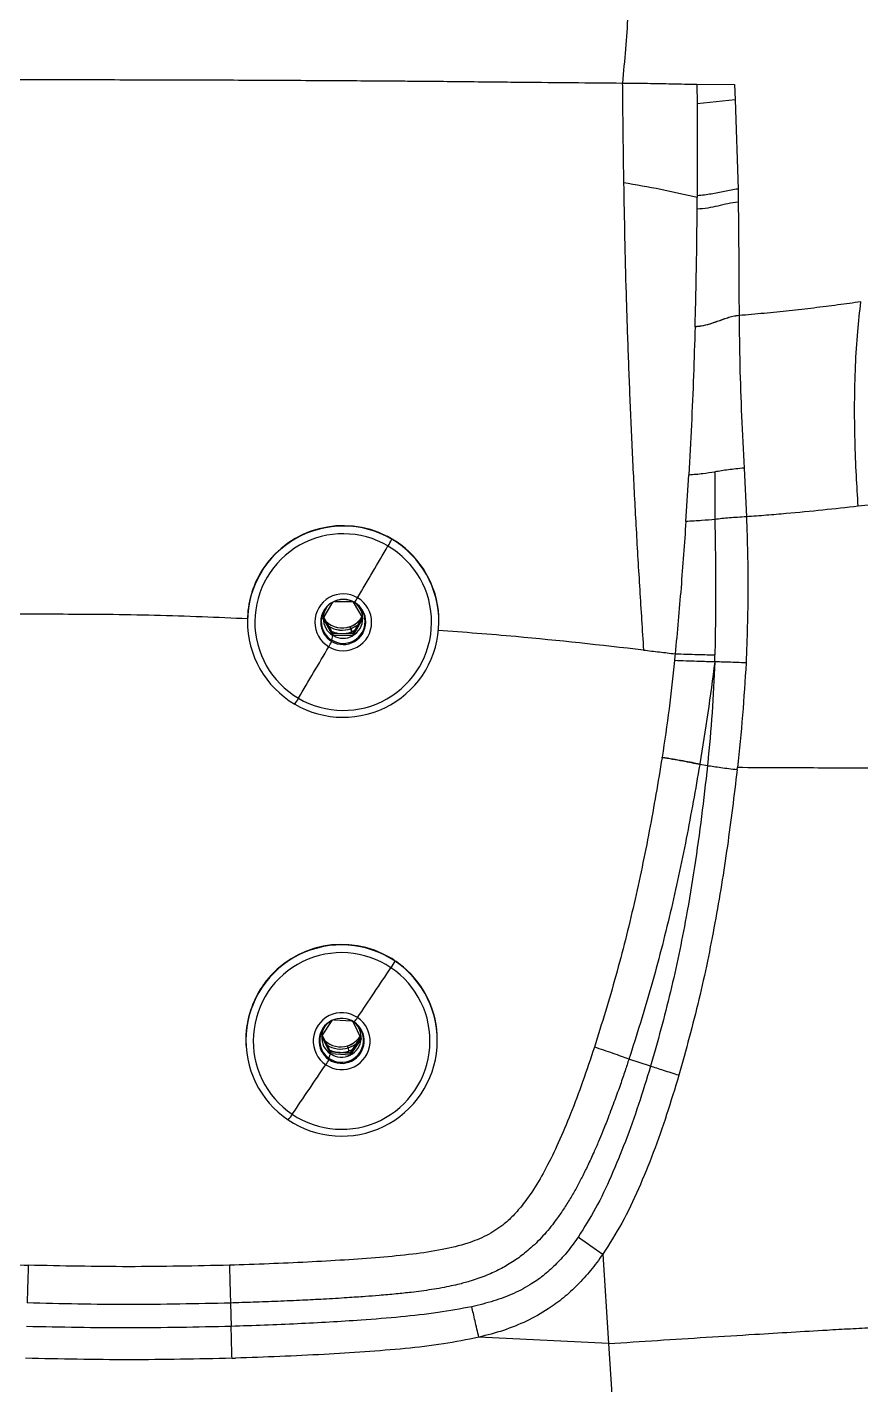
# Model space of a CAD drawing. Extents: x -50 to 17, y -20 to 123.
# Drawn here: x -0.98 to 6.97, y 27.54 to 40.49 of the extents above; entities that cross this region are included whole.
import ezdxf

# ---------------------------------------------------------------- set-up
doc = ezdxf.new("R2010")
doc.units = 0
doc.header["$MEASUREMENT"] = 0
doc.layers.add('GEOMETRY', color=2, linetype='Continuous', lineweight=25)

# ---------------------------------------------------------------- blocks, each defined once
blk = doc.blocks.new('2026 FREEFLOW AZURE')
at = {"layer": 'GEOMETRY'}
for p, q in [((21.14, -37.174), (21.14, -37.181)), ((21.85, -37.185), (22.209, -37.189)), ((21.85, -37.185), (21.852, -37.371)), ((22.209, -37.189), (22.216, -37.334)), ((22.216, -37.334), (21.852, -37.371)), ((22.216, -37.334), (22.243, -38.185)), ((21.855, -38.249), (21.855, -38.265)), ((22.253, -39.389), (22.253, -39.391)), ((21.746, -41.355), (21.774, -40.91)), ((22.021, -40.882), (22.022, -41.336)), ((22.302, -40.847), (22.323, -41.311)), ((18.898, -41.497), (18.898, -41.497)), ((18.941, -41.52), (18.941, -41.525)), ((18.982, -41.547), (18.982, -41.546)), ((17.717, -41.804), (17.717, -41.804)), ((17.667, -41.888), (17.667, -41.889)), ((18.288, -42.28), (18.379, -42.126)), ((18.395, -42.118), (18.564, -42.119)), ((18.575, -42.124), (18.665, -42.282)), ((18.588, -42.128), (18.584, -42.129)), ((18.381, -42.444), (18.288, -42.28)), ((18.38, -42.425), (18.293, -42.272)), ((18.293, -42.272), (18.38, -42.425)), ((18.66, -42.272), (18.569, -42.426)), ((18.569, -42.426), (18.66, -42.272)), ((18.665, -42.282), (18.57, -42.445)), ((19.391, -42.261), (19.39, -42.257)), ((17.566, -42.356), (17.566, -42.36)), ((18.369, -42.487), (18.381, -42.444)), ((18.569, -42.426), (18.38, -42.425)), ((18.38, -42.425), (18.381, -42.444)), ((18.38, -42.425), (18.569, -42.426)), ((18.57, -42.445), (18.381, -42.444)), ((18.551, -42.378), (18.555, -42.411)), ((18.554, -42.377), (18.558, -42.41)), ((18.586, -42.397), (18.555, -42.411)), ((18.586, -42.397), (18.558, -42.41)), ((18.569, -42.426), (18.57, -42.445)), ((18.37, -42.499), (18.373, -42.489)), ((21.519, -43.609), (21.52, -43.603)), ((21.952, -43.686), (21.878, -43.675)), ((18.931, -45.519), (18.931, -45.519)), ((18.973, -45.545), (18.973, -45.549)), ((19.013, -45.573), (19.013, -45.573)), ((17.679, -45.835), (17.679, -45.835)), ((17.734, -45.753), (17.734, -45.753)), ((18.274, -46.263), (18.373, -46.116)), ((18.392, -46.108), (18.561, -46.119)), ((18.569, -46.124), (18.65, -46.289)), ((18.584, -46.13), (18.58, -46.131)), ((17.551, -46.351), (17.551, -46.355)), ((18.357, -46.432), (18.274, -46.263)), ((18.356, -46.414), (18.278, -46.256)), ((18.278, -46.256), (18.356, -46.414)), ((18.644, -46.277), (18.544, -46.427)), ((18.544, -46.427), (18.644, -46.277)), ((18.65, -46.289), (18.545, -46.445)), ((19.375, -46.256), (19.375, -46.252)), ((18.343, -46.475), (18.357, -46.432)), ((18.343, -46.487), (18.347, -46.477)), ((18.544, -46.427), (18.356, -46.414)), ((18.356, -46.414), (18.357, -46.432)), ((18.356, -46.414), (18.544, -46.427)), ((18.545, -46.445), (18.357, -46.432)), ((18.525, -46.376), (18.528, -46.409)), ((18.526, -46.376), (18.53, -46.409)), ((18.565, -46.395), (18.528, -46.409)), ((18.565, -46.395), (18.53, -46.409)), ((18.544, -46.427), (18.545, -46.445)), ((21.41, -46.551), (21.203, -46.483)), ((20.954, -48.344), (21.009, -49.196)), ((17.404, -48.81), (17.41, -49.033)), ((21.009, -49.196), (19.772, -49.136)), ((21.009, -49.196), (21.064, -50.047))]:
    blk.add_line(p, q, dxfattribs=at)
at = {"layer": 'GEOMETRY', "flags": 128}
for points in [[(21.834, -39.498), (21.834, -39.497), (21.834, -39.496)], [(18.551, -42.378), (18.603, -42.352), (18.62, -42.34)], [(18.554, -42.377), (18.606, -42.35), (18.62, -42.34)], [(18.525, -46.376), (18.578, -46.353), (18.607, -46.333)], [(18.526, -46.376), (18.579, -46.352), (18.607, -46.333)]]:
    blk.add_lwpolyline(points, dxfattribs=at)
at = {"layer": 'GEOMETRY'}
for centre, radius, start, end in [((18.478, -42.311), 0.912, 59.5109, 239.5753), ((18.478, -42.31), 0.914, 62.7243, 146.4212), ((18.478, -42.315), 0.842, 59.5081, 239.5781), ((18.479, -42.311), 0.912, 239.5067, 59.5796), ((18.479, -42.309), 0.914, 59.6458, 62.7321), ((18.391, -41.269), 0.607, 328.0286, 335.0354), ((18.479, -42.309), 0.913, 56.5593, 59.6459), ((18.481, -42.307), 0.911, 3.1251, 56.5824), ((18.479, -42.316), 0.842, 239.5081, 59.5781), ((-333.447, 164.626), 408.261, 329.58128, 329.66157), ((18.476, -42.307), 0.911, 146.4522, 152.6343), ((18.475, -42.307), 0.91, 152.6297, 183.1088), ((18.479, -42.317), 0.271, 59.5136, 239.5726), ((18.479, -42.317), 0.271, 239.5054, 59.5809), ((18.252, -41.884), 0.415, 323.9971, 331.3549), ((18.479, -42.314), 0.215, 59.5081, 239.5781), ((18.478, -42.309), 0.209, 59.5081, 239.5781), ((18.476, -42.281), 0.188, 138.8484, 179.5776), ((18.479, -42.314), 0.215, 239.5081, 59.5781), ((18.479, -42.309), 0.209, 239.5081, 59.5781), ((18.477, -42.281), 0.188, 359.5967, 47.3803), ((18.476, -42.281), 0.188, 179.6062, 239.6718), ((18.47, -42.148), 0.223, 225.3811, 289.502), ((18.47, -42.148), 0.223, 225.3816, 290.265), ((18.47, -42.148), 0.223, 289.4766, 327.3843), ((18.47, -42.148), 0.223, 290.2402, 327.3849), ((18.477, -42.281), 0.188, 299.5219, 359.5643), ((18.47, -42.149), 0.243, 237.7432, 289.4929), ((18.47, -42.149), 0.243, 237.7434, 290.256), ((18.471, -42.175), 0.25, 245.5644, 289.4911), ((18.471, -42.175), 0.25, 245.5645, 290.2542), ((18.477, -42.281), 0.189, 239.6553, 299.5473), ((18.21, -42.481), 0.356, 16.9342, 20.2864), ((18.23, -42.479), 0.34, 17.5808, 21.0864), ((18.782, -42.344), 0.237, 196.407, 200.3709), ((18.851, -42.317), 0.308, 197.5273, 200.8263), ((-329.117, 162.078), 403.237, 329.42402, 329.50497), ((17.849, -42.247), 0.578, 328.3424, 334.1442), ((17.695, -42.851), 0.405, 322.6177, 332.0264), ((18.463, -46.306), 0.912, 56.0271, 236.0711), ((18.463, -46.305), 0.915, 59.2423, 142.9325), ((18.463, -46.31), 0.842, 56.0244, 236.0738), ((18.464, -46.306), 0.912, 236.0227, 56.0756), ((18.464, -46.303), 0.913, 56.1564, 59.2433), ((18.485, -45.29), 0.553, 324.3832, 332.0594), ((18.464, -46.303), 0.913, 53.0692, 56.1564), ((18.466, -46.302), 0.911, 3.1264, 53.0851), ((18.464, -46.311), 0.842, 236.0244, 56.0738), ((-292.228, 162.864), 374.545, 326.09071, 326.17822), ((18.46, -46.302), 0.91, 149.1325, 183.1085), ((18.461, -46.302), 0.912, 142.9589, 149.1397), ((18.464, -46.312), 0.271, 56.0297, 236.0685), ((18.463, -46.309), 0.215, 56.0244, 236.0738), ((18.463, -46.304), 0.209, 56.0244, 236.0738), ((18.464, -46.312), 0.271, 236.0211, 56.0772), ((18.289, -45.883), 0.384, 320.0328, 328.0044), ((18.461, -46.276), 0.188, 138.8494, 176.0805), ((18.464, -46.309), 0.215, 236.0244, 56.0738), ((18.463, -46.304), 0.209, 236.0244, 56.0738), ((18.462, -46.276), 0.188, 356.0974, 47.3826), ((18.461, -46.276), 0.188, 176.105, 236.1807), ((18.455, -46.143), 0.223, 227.076, 287.129), ((18.455, -46.143), 0.223, 227.0798, 286.7765), ((18.455, -46.144), 0.243, 237.2523, 287.1206), ((18.455, -46.144), 0.243, 237.2522, 286.772), ((18.455, -46.143), 0.223, 286.7543, 326.0538), ((18.113, -46.484), 0.426, 14.6308, 17.4332), ((18.455, -46.143), 0.223, 287.1031, 326.0541), ((18.125, -46.483), 0.415, 14.9257, 17.7988), ((18.462, -46.276), 0.188, 296.0342, 356.0641), ((18.456, -46.17), 0.25, 243.9206, 287.1188), ((18.456, -46.17), 0.25, 243.9205, 286.7702), ((18.462, -46.275), 0.189, 236.169, 296.0634), ((18.894, -46.314), 0.378, 194.5795, 197.1881), ((-288.567, 160.397), 370.13, 325.91933, 326.00754), ((17.882, -46.232), 0.528, 324.7302, 331.0808), ((17.673, -46.814), 0.375, 318.5467, 328.7226)]:
    blk.add_arc(centre, radius, start, end, dxfattribs=at)
for points, knots in [([(0, 0), (0.2, 0), (1.2, 0), (3.8, -0.01), (7.8, -0.05), (12.283, -0.131), (16.448, -0.238), (19.868, -0.349), (22.86, -0.472), (24.742, -0.55), (25.942, -0.619), (26.46, -0.669), (26.975, -0.744), (27.482, -0.852), (28.013, -1.014), (28.561, -1.238), (29.121, -1.522), (29.656, -1.852), (30.162, -2.225), (30.633, -2.641), (31.068, -3.094), (31.464, -3.582), (31.817, -4.099), (32.121, -4.642), (32.364, -5.168), (32.552, -5.672), (32.692, -6.148), (32.8, -6.632), (32.881, -7.123), (32.976, -8.136), (33.057, -9.673), (33.147, -11.733), (33.205, -13.793), (33.25, -15.855), (33.301, -18.087), (33.347, -20.061), (33.387, -22.206), (33.416, -23.922), (33.439, -25.639), (33.459, -27.355), (33.488, -30.359), (33.51, -34.65), (33.514, -38.941), (33.512, -42.374), (33.506, -44.949), (33.494, -47.523), (33.475, -50.098), (33.439, -53.531), (33.374, -57.822), (33.275, -62.112), (33.172, -65.543), (33.077, -68.116), (33.005, -70.005), (32.937, -71.208), (32.889, -71.727), (32.817, -72.243), (32.715, -72.752), (32.564, -73.287), (32.354, -73.841), (32.084, -74.411), (31.769, -74.956), (31.409, -75.473), (31.006, -75.956), (30.564, -76.405), (30.085, -76.815), (29.608, -77.159), (29.143, -77.444), (28.696, -77.677), (28.233, -77.88), (27.759, -78.05), (27.271, -78.186), (26.772, -78.283), (26.264, -78.347), (25.753, -78.387), (25.241, -78.411), (24.728, -78.428), (23.356, -78.482), (22.156, -78.534), (21.126, -78.579)], [0, 0, 0, 0, 0.005165, 0.025824, 0.067143, 0.108463, 0.141599, 0.174735, 0.196825, 0.218915, 0.223384, 0.227868, 0.232345, 0.236808, 0.241259, 0.246652, 0.252064, 0.257477, 0.26287, 0.268262, 0.273674, 0.279085, 0.284477, 0.289814, 0.295151, 0.299409, 0.303679, 0.307955, 0.312231, 0.316492, 0.334233, 0.351976, 0.369722, 0.38747, 0.405216, 0.427379, 0.43846, 0.460622, 0.471703, 0.482785, 0.504947, 0.549272, 0.593597, 0.615759, 0.637922, 0.660084, 0.682247, 0.704409, 0.748736, 0.793062, 0.815225, 0.837388, 0.85955, 0.864025, 0.868513, 0.872996, 0.877466, 0.881926, 0.88733, 0.892753, 0.898176, 0.903579, 0.908986, 0.914412, 0.919839, 0.925246, 0.929573, 0.933916, 0.938263, 0.942603, 0.946927, 0.951323, 0.955721, 0.960131, 0.964551, 0.968972, 0.973383, 1, 1, 1, 1]), ([(0, -0.208), (1.316, -0.211), (3.953, -0.217), (7.913, -0.262), (11.88, -0.331), (15.688, -0.424), (19.331, -0.539), (21.853, -0.637), (23.417, -0.705), (24.026, -0.732), (24.639, -0.761), (25.264, -0.79), (25.845, -0.82), (26.378, -0.856), (26.854, -0.922), (27.324, -1.023), (27.787, -1.159), (28.271, -1.34), (28.773, -1.572), (29.287, -1.861), (29.776, -2.192), (30.236, -2.56), (30.664, -2.965), (31.059, -3.403), (31.416, -3.872), (31.735, -4.369), (32.012, -4.891), (32.248, -5.433), (32.44, -5.992), (32.579, -6.544), (32.673, -7.095), (32.721, -7.637), (32.753, -8.179), (32.777, -8.712), (32.801, -9.242), (32.824, -9.773), (32.859, -10.616), (32.903, -11.767), (32.968, -13.608), (33.036, -15.827), (33.12, -19.106), (33.198, -23.066), (33.259, -27.727), (33.293, -32.405), (33.306, -37.094), (33.306, -41.782), (33.294, -46.471), (33.26, -51.162), (33.207, -55.22), (33.145, -58.645), (33.082, -61.447), (33.004, -64.254), (32.911, -67.074), (32.827, -69.154), (32.768, -70.492), (32.738, -71.083), (32.697, -71.675), (32.614, -72.264), (32.482, -72.839), (32.303, -73.401), (32.08, -73.943), (31.817, -74.468), (31.511, -74.969), (31.165, -75.446), (30.78, -75.894), (30.361, -76.308), (29.91, -76.688), (29.43, -77.029), (28.924, -77.329), (28.395, -77.588), (27.847, -77.805), (27.307, -77.964), (26.783, -78.072), (26.281, -78.133), (25.772, -78.164), (25.263, -78.191), (24.755, -78.215), (24.254, -78.238), (23.92, -78.253), (23.753, -78.261)], [0, 0, 0, 0, 0.034975, 0.070062, 0.105239, 0.140413, 0.171289, 0.202076, 0.207489, 0.212892, 0.218283, 0.2238, 0.229514, 0.233745, 0.237996, 0.242255, 0.246524, 0.250789, 0.255985, 0.261212, 0.26643, 0.271646, 0.276863, 0.28208, 0.287298, 0.292517, 0.297737, 0.303, 0.308209, 0.31342, 0.318099, 0.323062, 0.327854, 0.332542, 0.337239, 0.341947, 0.346668, 0.359651, 0.372571, 0.395618, 0.418635, 0.459724, 0.500891, 0.542493, 0.584052, 0.625473, 0.667076, 0.70867, 0.750118, 0.774913, 0.799719, 0.824588, 0.849529, 0.874703, 0.879904, 0.885108, 0.890443, 0.895674, 0.900889, 0.906104, 0.911319, 0.916463, 0.921681, 0.926901, 0.932118, 0.937335, 0.942552, 0.947769, 0.952975, 0.95817, 0.963395, 0.968628, 0.973105, 0.977578, 0.982078, 0.986651, 0.991124, 0.995571, 1, 1, 1, 1]), ([(0, -0.467), (1.318, -0.47), (3.958, -0.476), (7.923, -0.521), (11.895, -0.591), (15.708, -0.684), (19.354, -0.799), (21.82, -0.895), (23.269, -0.958), (23.71, -0.977), (24.148, -0.997), (24.573, -1.017), (24.993, -1.037), (25.421, -1.057), (25.874, -1.082), (26.335, -1.113), (26.798, -1.175), (27.252, -1.272), (27.698, -1.402), (28.165, -1.577), (28.651, -1.801), (29.148, -2.08), (29.62, -2.399), (30.064, -2.755), (30.478, -3.146), (30.859, -3.569), (31.204, -4.022), (31.511, -4.5), (31.778, -5.004), (32.005, -5.526), (32.191, -6.064), (32.325, -6.597), (32.415, -7.127), (32.462, -7.648), (32.493, -8.179), (32.518, -8.715), (32.542, -9.251), (32.565, -9.787), (32.593, -10.467), (32.626, -11.292), (32.661, -12.262), (32.714, -13.775), (32.777, -15.833), (32.861, -19.117), (32.939, -23.085), (32.997, -27.53), (33.03, -31.771), (33.044, -35.79), (33.047, -39.801), (33.043, -43.8), (33.026, -47.812), (32.992, -51.825), (32.941, -55.67), (32.872, -59.342), (32.787, -62.85), (32.679, -66.364), (32.578, -68.912), (32.509, -70.481), (32.479, -71.07), (32.439, -71.645), (32.36, -72.211), (32.233, -72.766), (32.061, -73.309), (31.845, -73.834), (31.59, -74.342), (31.294, -74.827), (30.96, -75.287), (30.588, -75.719), (30.183, -76.119), (29.748, -76.485), (29.284, -76.814), (28.795, -77.104), (28.285, -77.353), (27.756, -77.562), (27.237, -77.714), (26.733, -77.817), (26.244, -77.876), (25.746, -77.906), (25.244, -77.932), (24.742, -77.956), (24.243, -77.979), (23.909, -77.994), (23.742, -78.002)], [0, 0, 0, 0, 0.03527, 0.070652, 0.106128, 0.141599, 0.172731, 0.203759, 0.20765, 0.211535, 0.21558, 0.219378, 0.222919, 0.226854, 0.230847, 0.235057, 0.239207, 0.243337, 0.247474, 0.25162, 0.256695, 0.261774, 0.26685, 0.271924, 0.276999, 0.282072, 0.28714, 0.292209, 0.297275, 0.302376, 0.307435, 0.312498, 0.31707, 0.32179, 0.326508, 0.331303, 0.336135, 0.340869, 0.345665, 0.354357, 0.362978, 0.371634, 0.394867, 0.418077, 0.459554, 0.501089, 0.537051, 0.573067, 0.608669, 0.644385, 0.680112, 0.716024, 0.751799, 0.783032, 0.814317, 0.845722, 0.877124, 0.882546, 0.887766, 0.892894, 0.897975, 0.903048, 0.908117, 0.913191, 0.918234, 0.923303, 0.928382, 0.933455, 0.938529, 0.943602, 0.94867, 0.953731, 0.958788, 0.963859, 0.968921, 0.973257, 0.977609, 0.982077, 0.986625, 0.991051, 0.99553, 1, 1, 1, 1]), ([(0, -1.386), (1.317, -1.389), (3.955, -1.395), (7.919, -1.44), (11.889, -1.509), (15.7, -1.602), (19.344, -1.718), (21.808, -1.814), (23.256, -1.876), (23.692, -1.896), (24.118, -1.915), (24.519, -1.934), (24.913, -1.952), (25.316, -1.971), (25.747, -1.995), (26.174, -2.021), (26.587, -2.071), (26.978, -2.151), (27.36, -2.259), (27.766, -2.407), (28.189, -2.598), (28.624, -2.837), (29.036, -3.111), (29.425, -3.418), (29.788, -3.755), (30.122, -4.12), (30.424, -4.511), (30.694, -4.924), (30.93, -5.36), (31.13, -5.813), (31.295, -6.279), (31.408, -6.709), (31.48, -7.1), (31.525, -7.458), (31.553, -7.834), (31.577, -8.234), (31.598, -8.697), (31.621, -9.209), (31.645, -9.764), (31.681, -10.617), (31.725, -11.774), (31.79, -13.614), (31.858, -15.832), (31.943, -19.116), (32.021, -23.085), (32.071, -26.941), (32.098, -29.999), (32.112, -32.255), (32.121, -34.497), (32.126, -36.728), (32.128, -38.959), (32.128, -41.191), (32.124, -43.498), (32.116, -45.881), (32.103, -48.351), (32.082, -50.828), (32.055, -53.3), (32.014, -56.111), (31.956, -59.266), (31.871, -62.772), (31.762, -66.279), (31.666, -68.771), (31.6, -70.248), (31.579, -70.693), (31.555, -71.115), (31.527, -71.505), (31.481, -71.881), (31.412, -72.245), (31.321, -72.604), (31.195, -72.996), (31.024, -73.417), (30.805, -73.862), (30.549, -74.287), (30.261, -74.689), (29.94, -75.067), (29.59, -75.416), (29.213, -75.737), (28.811, -76.025), (28.388, -76.279), (27.945, -76.498), (27.49, -76.681), (27.045, -76.815), (26.615, -76.905), (26.185, -76.959), (25.724, -76.988), (25.234, -77.013), (24.734, -77.037), (24.231, -77.061), (23.896, -77.076), (23.729, -77.083)], [0, 0, 0, 0, 0.036172, 0.072469, 0.108864, 0.145249, 0.177177, 0.208996, 0.212993, 0.216989, 0.220986, 0.224682, 0.22802, 0.231832, 0.235765, 0.239878, 0.243569, 0.247192, 0.250816, 0.254476, 0.259042, 0.263562, 0.26809, 0.27262, 0.277151, 0.281679, 0.286196, 0.290709, 0.295224, 0.299786, 0.304294, 0.308789, 0.311988, 0.315218, 0.31869, 0.322333, 0.326216, 0.331427, 0.336423, 0.341463, 0.354873, 0.36822, 0.392034, 0.415846, 0.458443, 0.501082, 0.52176, 0.542436, 0.563059, 0.583337, 0.603705, 0.624336, 0.644659, 0.667073, 0.689798, 0.712494, 0.735121, 0.75769, 0.789716, 0.821799, 0.853996, 0.886096, 0.890316, 0.894596, 0.898329, 0.901932, 0.905336, 0.908724, 0.912102, 0.915487, 0.920033, 0.924576, 0.929101, 0.93363, 0.93816, 0.942688, 0.947211, 0.951731, 0.956254, 0.960773, 0.965274, 0.96971, 0.973502, 0.977331, 0.981628, 0.986186, 0.990786, 0.995393, 1, 1, 1, 1]), ([(23.717, -76.815), (23.874, -76.807), (24.194, -76.793), (24.683, -76.77), (25.175, -76.747), (25.629, -76.724), (26.043, -76.698), (26.426, -76.662), (26.808, -76.593), (27.201, -76.491), (27.601, -76.351), (28.006, -76.172), (28.396, -75.965), (28.767, -75.729), (29.12, -75.466), (29.451, -75.177), (29.76, -74.864), (30.044, -74.528), (30.301, -74.172), (30.532, -73.798), (30.733, -73.405), (30.918, -72.973), (31.075, -72.503), (31.193, -71.997), (31.261, -71.487), (31.295, -70.977), (31.324, -70.414), (31.351, -69.8), (31.38, -69.132), (31.414, -68.291), (31.453, -67.28), (31.495, -66.102), (31.556, -64.277), (31.626, -61.802), (31.717, -57.862), (31.794, -53.101), (31.835, -48.432), (31.852, -44.692), (31.858, -41.876), (31.859, -39.056), (31.857, -36.216), (31.849, -33.368), (31.833, -30.52), (31.804, -27.124), (31.753, -23.187), (31.666, -18.71), (31.58, -15.477), (31.515, -13.483), (31.49, -12.728), (31.463, -11.972), (31.434, -11.203), (31.407, -10.51), (31.382, -9.9), (31.36, -9.39), (31.338, -8.889), (31.315, -8.392), (31.288, -7.894), (31.253, -7.415), (31.186, -6.96), (31.087, -6.531), (30.955, -6.111), (30.791, -5.705), (30.601, -5.311), (30.382, -4.932), (30.133, -4.569), (29.857, -4.227), (29.557, -3.906), (29.232, -3.608), (28.887, -3.337), (28.521, -3.091), (28.137, -2.874), (27.738, -2.687), (27.325, -2.529), (26.915, -2.411), (26.511, -2.331), (26.121, -2.287), (25.729, -2.263), (25.341, -2.242), (24.973, -2.224), (24.644, -2.209), (24.36, -2.195), (24.088, -2.183), (23.809, -2.17), (23.514, -2.157), (23.217, -2.144), (22.919, -2.131), (22.622, -2.118), (21.182, -2.058), (18.728, -1.965), (15.258, -1.86), (11.702, -1.775), (7.935, -1.709), (3.964, -1.664), (1.32, -1.658), (0, -1.654)], [0, 0, 0, 0, 0.004355, 0.0088678, 0.0135594, 0.0179873, 0.0214455, 0.0250363, 0.0286212, 0.0321955, 0.0362508, 0.0403553, 0.0444156, 0.0484687, 0.0525218, 0.0565745, 0.0606268, 0.0646788, 0.0687273, 0.0727759, 0.0768496, 0.0809363, 0.0857442, 0.090551, 0.0953032, 0.099978, 0.1046806, 0.1108995, 0.1170014, 0.1231868, 0.134188, 0.1450095, 0.1558209, 0.1847242, 0.2135363, 0.2649145, 0.3164939, 0.3427711, 0.3684278, 0.3944583, 0.4208032, 0.4470351, 0.4732841, 0.4996492, 0.5410289, 0.5822663, 0.6235788, 0.6305383, 0.6375025, 0.6444696, 0.6514822, 0.6588093, 0.663659, 0.6683774, 0.6729577, 0.6775296, 0.6821363, 0.6867577, 0.690821, 0.6948735, 0.6989316, 0.7029798, 0.7069854, 0.7110341, 0.7150875, 0.7191413, 0.7231951, 0.7272484, 0.7313011, 0.7353567, 0.7394175, 0.7435001, 0.7475585, 0.7516311, 0.7553006, 0.758933, 0.7625005, 0.7661651, 0.76968, 0.7727035, 0.7752709, 0.7775577, 0.7802422, 0.7829892, 0.7857364, 0.7884837, 0.7912314, 0.7939794, 0.8283813, 0.8591954, 0.8900723, 0.9268238, 0.963473, 1, 1, 1, 1]), ([(0, -1.861), (1.725, -1.866), (5.181, -1.877), (10.372, -1.952), (14.98, -2.057), (18.993, -2.181), (21.384, -2.273), (22.746, -2.33), (23.082, -2.345), (23.417, -2.359), (23.751, -2.374), (24.036, -2.387), (24.264, -2.398), (24.436, -2.406), (24.603, -2.414), (24.784, -2.422), (24.984, -2.432), (25.288, -2.446), (25.682, -2.467), (26.161, -2.496), (26.632, -2.559), (27.093, -2.671), (27.53, -2.823), (27.941, -3.007), (28.325, -3.214), (28.691, -3.45), (29.037, -3.715), (29.362, -4.005), (29.664, -4.319), (29.94, -4.656), (30.188, -5.013), (30.408, -5.387), (30.598, -5.777), (30.76, -6.18), (30.891, -6.598), (30.989, -7.029), (31.05, -7.469), (31.082, -7.911), (31.106, -8.352), (31.129, -8.841), (31.153, -9.381), (31.178, -9.98), (31.206, -10.654), (31.234, -11.388), (31.264, -12.174), (31.291, -12.95), (31.339, -14.387), (31.401, -16.485), (31.486, -19.964), (31.563, -24.17), (31.609, -28.194), (31.631, -31.311), (31.642, -33.514), (31.649, -35.718), (31.652, -37.924), (31.652, -40.119), (31.651, -42.295), (31.646, -44.406), (31.638, -46.47), (31.626, -48.493), (31.609, -50.519), (31.588, -52.54), (31.562, -54.558), (31.52, -57.186), (31.455, -60.428), (31.377, -63.335), (31.316, -65.298), (31.281, -66.312), (31.244, -67.332), (31.205, -68.359), (31.162, -69.39), (31.125, -70.225), (31.094, -70.859), (31.067, -71.291), (31.026, -71.72), (30.949, -72.145), (30.839, -72.564), (30.694, -72.976), (30.518, -73.376), (30.314, -73.763), (30.08, -74.13), (29.819, -74.478), (29.532, -74.805), (29.22, -75.109), (28.885, -75.388), (28.53, -75.639), (28.155, -75.863), (27.763, -76.058), (27.357, -76.222), (26.94, -76.351), (26.512, -76.442), (26.077, -76.49), (25.643, -76.516), (25.202, -76.539), (24.757, -76.56), (24.313, -76.581), (23.006, -76.641), (21.849, -76.687), (20.835, -76.728)], [0, 0, 0, 0, 0.0467676, 0.0937399, 0.1407829, 0.1717562, 0.2026327, 0.2056718, 0.2087104, 0.2117488, 0.2147869, 0.2177714, 0.2194813, 0.2209785, 0.2224301, 0.2240312, 0.2258794, 0.2278679, 0.2322928, 0.2365817, 0.2408661, 0.2451535, 0.2494335, 0.2533964, 0.2573333, 0.2612704, 0.2652017, 0.2691338, 0.2730666, 0.2769991, 0.280931, 0.2848597, 0.2887516, 0.2926847, 0.2966164, 0.3006311, 0.3046672, 0.308634, 0.3126464, 0.3166494, 0.3219005, 0.3273242, 0.3328992, 0.3402021, 0.3472281, 0.3542394, 0.3612471, 0.3862304, 0.4111479, 0.4556374, 0.5003078, 0.520275, 0.5401718, 0.560064, 0.5800227, 0.6000011, 0.619588, 0.6390389, 0.6572429, 0.6755838, 0.6938966, 0.7121709, 0.730411, 0.7486313, 0.7834306, 0.8183417, 0.8275072, 0.8366788, 0.8458607, 0.8551923, 0.8645401, 0.8738682, 0.8778452, 0.8817623, 0.8856075, 0.8895279, 0.8934413, 0.8973621, 0.9013477, 0.9052879, 0.9092143, 0.9131431, 0.9170741, 0.9210056, 0.9249374, 0.928869, 0.9328001, 0.9367726, 0.9407322, 0.9446618, 0.9485984, 0.9525748, 0.9565052, 0.9604014, 0.9645377, 0.9685987, 0.9724583, 1, 1, 1, 1]), ([(20.824, -76.455), (20.893, -76.452), (21.042, -76.446), (21.283, -76.437), (21.541, -76.427), (21.8, -76.416), (22.071, -76.405), (22.371, -76.393), (22.695, -76.379), (22.986, -76.366), (23.227, -76.356), (23.437, -76.347), (23.657, -76.337), (23.902, -76.326), (24.17, -76.314), (24.437, -76.301), (24.665, -76.29), (24.837, -76.282), (24.974, -76.276), (25.106, -76.27), (25.221, -76.264), (25.314, -76.259), (25.383, -76.256), (25.452, -76.252), (25.52, -76.248), (25.582, -76.244), (25.679, -76.239), (25.803, -76.232), (25.959, -76.222), (26.106, -76.21), (26.251, -76.195), (26.49, -76.164), (26.819, -76.1), (27.234, -75.976), (27.634, -75.816), (28.018, -75.626), (28.381, -75.41), (28.724, -75.166), (29.048, -74.896), (29.349, -74.601), (29.625, -74.283), (29.876, -73.945), (30.099, -73.587), (30.294, -73.212), (30.46, -72.823), (30.595, -72.424), (30.68, -72.085), (30.731, -71.81), (30.761, -71.603), (30.783, -71.394), (30.799, -71.189), (30.813, -70.977), (30.825, -70.77), (30.836, -70.549), (30.845, -70.35), (30.854, -70.162), (30.861, -69.999), (30.869, -69.835), (30.876, -69.669), (30.883, -69.5), (30.891, -69.329), (30.898, -69.156), (30.908, -68.916), (30.92, -68.615), (30.935, -68.254), (30.95, -67.859), (30.967, -67.421), (30.985, -66.947), (31.002, -66.478), (31.022, -65.888), (31.046, -65.169), (31.073, -64.314), (31.098, -63.469), (31.128, -62.418), (31.16, -61.155), (31.195, -59.652), (31.227, -58.117), (31.25, -56.889), (31.265, -55.978), (31.275, -55.393), (31.284, -54.804), (31.292, -54.211), (31.3, -53.613), (31.308, -53.01), (31.315, -52.404), (31.322, -51.814), (31.328, -51.241), (31.334, -50.685), (31.339, -50.13), (31.343, -49.591), (31.347, -49.067), (31.351, -48.553), (31.356, -47.894), (31.361, -47.086), (31.366, -46.125), (31.37, -45.145), (31.373, -44.147), (31.375, -43.163), (31.377, -42.201), (31.378, -41.064), (31.379, -39.712), (31.379, -38.174), (31.377, -36.646), (31.374, -35.137), (31.369, -33.635), (31.362, -32.13), (31.353, -30.632), (31.344, -29.449), (31.336, -28.598), (31.331, -28.07), (31.326, -27.545), (31.32, -27.023), (31.315, -26.504), (31.308, -25.988), (31.302, -25.475), (31.29, -24.606), (31.272, -23.39), (31.244, -21.741), (31.211, -20.03), (31.171, -18.26), (31.134, -16.813), (31.102, -15.651), (31.076, -14.756), (31.047, -13.838), (31.016, -12.925), (30.984, -12.01), (30.955, -11.235), (30.93, -10.596), (30.91, -10.107), (30.889, -9.625), (30.868, -9.126), (30.848, -8.675), (30.829, -8.284), (30.811, -7.962), (30.789, -7.655), (30.759, -7.346), (30.71, -7.045), (30.637, -6.708), (30.525, -6.339), (30.374, -5.946), (30.193, -5.566), (29.984, -5.201), (29.746, -4.854), (29.481, -4.526), (29.191, -4.22), (28.878, -3.938), (28.544, -3.681), (28.19, -3.452), (27.819, -3.251), (27.485, -3.103), (27.199, -2.997), (26.964, -2.924), (26.726, -2.864), (26.484, -2.816), (26.24, -2.783), (26.011, -2.762), (25.802, -2.749), (25.599, -2.737), (25.401, -2.726), (25.195, -2.715), (24.999, -2.706), (24.735, -2.693), (24.412, -2.679), (24.007, -2.66), (23.598, -2.641), (23.173, -2.622), (22.582, -2.597), (21.809, -2.565), (20.866, -2.527), (19.927, -2.492), (18.553, -2.443), (16.722, -2.384), (14.446, -2.321), (12.113, -2.266), (9.73, -2.22), (7.279, -2.182), (4.825, -2.155), (2.396, -2.138), (0.793, -2.136), (0, -2.134)], [0, 0, 0, 0, 0.0018774, 0.0040745, 0.0065914, 0.0089445, 0.0111591, 0.0139903, 0.0171692, 0.0200213, 0.0219458, 0.023762, 0.0257582, 0.0279584, 0.0304823, 0.0330747, 0.0352728, 0.0367154, 0.0377758, 0.0390288, 0.0403111, 0.0409469, 0.0415588, 0.0422089, 0.0428172, 0.0434322, 0.0439132, 0.04545, 0.0468478, 0.048172, 0.0494902, 0.0508247, 0.0547566, 0.0586411, 0.0626509, 0.0665072, 0.07034, 0.0741737, 0.07801, 0.0818421, 0.0856777, 0.0895094, 0.093338, 0.0971884, 0.1010524, 0.104876, 0.1086978, 0.1105906, 0.1125268, 0.1144031, 0.1163267, 0.1181536, 0.1202154, 0.1219888, 0.124203, 0.1256609, 0.1271386, 0.1286363, 0.1301538, 0.1316912, 0.1332485, 0.1348256, 0.1364226, 0.1398332, 0.1430545, 0.1462847, 0.1506387, 0.1550245, 0.1592509, 0.1634822, 0.1711397, 0.1789276, 0.1868461, 0.1942495, 0.2076633, 0.2213635, 0.2353502, 0.2496236, 0.2549132, 0.2602423, 0.2656109, 0.271019, 0.2764666, 0.2819538, 0.2874804, 0.2930466, 0.2980785, 0.3031423, 0.308238, 0.3132428, 0.3178733, 0.3225565, 0.3272925, 0.3358809, 0.3446377, 0.3535628, 0.3626562, 0.371918, 0.3804411, 0.3889425, 0.4030101, 0.4173689, 0.4309916, 0.4447687, 0.458598, 0.472046, 0.4859014, 0.4995289, 0.5043662, 0.5091761, 0.5139588, 0.5187142, 0.5234423, 0.5281431, 0.5328166, 0.5374628, 0.5518876, 0.5660429, 0.5825433, 0.598662, 0.6143992, 0.6221248, 0.6304075, 0.638891, 0.6472149, 0.6553793, 0.6639146, 0.6684097, 0.6728467, 0.6772929, 0.681597, 0.686494, 0.689612, 0.6923109, 0.6952894, 0.6980432, 0.700781, 0.7036266, 0.7074608, 0.7112951, 0.7151399, 0.71895, 0.7227759, 0.7266196, 0.7304516, 0.7342896, 0.7381304, 0.7419586, 0.7458009, 0.7496454, 0.7519168, 0.7541331, 0.7563741, 0.7586283, 0.7608574, 0.7631098, 0.7649229, 0.7665781, 0.7686493, 0.7703569, 0.7721972, 0.774018, 0.7775875, 0.7810269, 0.7850998, 0.7887914, 0.7926435, 0.8012712, 0.8099411, 0.8184288, 0.8269452, 0.8475116, 0.8684861, 0.8891715, 0.9112885, 0.933609, 0.9561836, 0.9783354, 1, 1, 1, 1]), ([(21.216, -35.881), (21.21, -36.097), (21.199, -36.527), (21.161, -36.958), (21.141, -37.174)], [0, 0, 0, 0, 0.500095, 1, 1, 1, 1]), ([(10.969, -37.1), (10.978, -37.1), (11.003, -37.101), (11.061, -37.102), (11.156, -37.104), (11.295, -37.107), (11.475, -37.111), (11.695, -37.115), (11.958, -37.119), (12.262, -37.123), (12.608, -37.127), (12.996, -37.131), (13.316, -37.133), (13.525, -37.134), (13.609, -37.135), (13.666, -37.135), (13.724, -37.136), (13.783, -37.136), (13.844, -37.136), (14.008, -37.137), (14.255, -37.138), (14.592, -37.139), (14.925, -37.139), (15.203, -37.14), (15.419, -37.14), (15.568, -37.14), (15.72, -37.141), (15.874, -37.141), (16.032, -37.141), (16.279, -37.142), (16.61, -37.142), (17.023, -37.143), (17.429, -37.145), (17.828, -37.146), (18.22, -37.149), (18.58, -37.151), (18.878, -37.153), (19.13, -37.155), (19.377, -37.157), (19.657, -37.16), (19.934, -37.163), (20.272, -37.166), (20.667, -37.17), (20.982, -37.172), (21.141, -37.174)], [0, 0, 0, 0, 0.002799, 0.007303, 0.01728, 0.031156, 0.048983, 0.070811, 0.096781, 0.126847, 0.161002, 0.199191, 0.241303, 0.255322, 0.260714, 0.266245, 0.271925, 0.277753, 0.283728, 0.289849, 0.326087, 0.356353, 0.388934, 0.423709, 0.437942, 0.452484, 0.467327, 0.482461, 0.497879, 0.51357, 0.554737, 0.595133, 0.634796, 0.673789, 0.712201, 0.750142, 0.779522, 0.800058, 0.824335, 0.852387, 0.882817, 0.906165, 0.952554, 1, 1, 1, 1]), ([(21.14, -37.181), (21.141, -37.237), (21.142, -37.344), (21.143, -37.496), (21.145, -37.649), (21.147, -37.804), (21.149, -37.966), (21.151, -38.073), (21.152, -38.125)], [0, 0, 0, 0, 0.181807, 0.34511, 0.489917, 0.668654, 0.838665, 1, 1, 1, 1]), ([(21.141, -37.174), (21.221, -37.175), (21.378, -37.176), (21.615, -37.181), (21.772, -37.184), (21.85, -37.185)], [0, 0, 0, 0, 0.333713, 0.664334, 1, 1, 1, 1]), ([(21.852, -37.371), (21.853, -37.515), (21.855, -37.802), (21.855, -38.1), (21.855, -38.249)], [0, 0, 0, 0, 0.500676, 1, 1, 1, 1]), ([(21.152, -38.125), (21.155, -38.298), (21.161, -38.643), (21.175, -39.179), (21.193, -39.727), (21.215, -40.287), (21.241, -40.855), (21.271, -41.429), (21.305, -42.006), (21.33, -42.39), (21.342, -42.582)], [0, 0, 0, 0, 0.125074, 0.249336, 0.373841, 0.498811, 0.623652, 0.748619, 0.874499, 1, 1, 1, 1]), ([(21.855, -38.265), (21.738, -38.239), (21.506, -38.187), (21.27, -38.146), (21.152, -38.125)], [0, 0, 0, 0, 0.498575, 1, 1, 1, 1]), ([(22.243, -38.185), (22.199, -38.192), (22.112, -38.206), (21.989, -38.235), (21.9, -38.245), (21.855, -38.249)], [0, 0, 0, 0, 0.336298, 0.668655, 1, 1, 1, 1]), ([(22.243, -38.185), (22.243, -38.206), (22.244, -38.247), (22.245, -38.288), (22.245, -38.309)], [0, 0, 0, 0, 0.5, 1, 1, 1, 1]), ([(21.854, -38.378), (21.854, -38.357), (21.854, -38.32), (21.855, -38.282), (21.855, -38.265)], [0, 0, 0, 0, 0.532551, 1, 1, 1, 1]), ([(22.245, -38.309), (22.212, -38.314), (22.145, -38.325), (22.051, -38.347), (21.956, -38.368), (21.888, -38.374), (21.854, -38.378)], [0, 0, 0, 0, 0.249723, 0.50407, 0.75492, 1, 1, 1, 1]), ([(22.245, -38.309), (22.247, -38.485), (22.25, -38.837), (22.252, -39.205), (22.253, -39.389)], [0, 0, 0, 0, 0.499789, 1, 1, 1, 1]), ([(21.834, -39.496), (21.839, -39.306), (21.848, -38.927), (21.852, -38.561), (21.854, -38.378)], [0, 0, 0, 0, 0.4998439, 1, 1, 1, 1]), ([(23.414, -39.261), (23.342, -39.271), (23.197, -39.291), (22.968, -39.32), (22.733, -39.347), (22.572, -39.363), (22.491, -39.371)], [0, 0, 0, 0, 0.250543, 0.500728, 0.750425, 1, 1, 1, 1]), ([(23.389, -41.21), (23.383, -41.112), (23.37, -40.904), (23.357, -40.575), (23.353, -40.226), (23.361, -39.878), (23.381, -39.556), (23.404, -39.355), (23.414, -39.261)], [0, 0, 0, 0, 0.148982, 0.319302, 0.501205, 0.682527, 0.851645, 1, 1, 1, 1]), ([(21.834, -39.496), (21.854, -39.494), (21.906, -39.49), (21.977, -39.471), (22.054, -39.443), (22.123, -39.417), (22.193, -39.397), (22.233, -39.392), (22.253, -39.389)], [0, 0, 0, 0, 0.120289, 0.301555, 0.493147, 0.751996, 0.877027, 1, 1, 1, 1]), ([(22.253, -39.391), (22.233, -39.394), (22.193, -39.4), (22.123, -39.42), (22.047, -39.449), (21.969, -39.477), (21.895, -39.493), (21.854, -39.497), (21.834, -39.498)], [0, 0, 0, 0, 0.1229478, 0.2479643, 0.5067797, 0.7597525, 0.8797417, 1, 1, 1, 1]), ([(22.491, -39.371), (22.451, -39.374), (22.373, -39.382), (22.293, -39.388), (22.253, -39.391)], [0, 0, 0, 0, 0.500413, 1, 1, 1, 1]), ([(22.253, -39.391), (22.255, -39.548), (22.258, -39.861), (22.276, -40.35), (22.293, -40.681), (22.302, -40.847)], [0, 0, 0, 0, 0.332659, 0.666198, 1, 1, 1, 1]), ([(21.834, -39.498), (21.829, -39.653), (21.819, -39.963), (21.8, -40.434), (21.782, -40.751), (21.774, -40.91)], [0, 0, 0, 0, 0.333852, 0.667023, 1, 1, 1, 1]), ([(21.774, -40.91), (21.797, -40.908), (21.845, -40.905), (21.932, -40.895), (21.985, -40.887), (22.021, -40.882)], [0, 0, 0, 0, 0.2430757, 0.485724, 1, 1, 1, 1]), ([(22.302, -40.847), (22.275, -40.849), (22.22, -40.854), (22.125, -40.866), (22.063, -40.876), (22.021, -40.882)], [0, 0, 0, 0, 0.239939, 0.485671, 1, 1, 1, 1]), ([(24.293, -41.096), (24.23, -41.104), (24.104, -41.121), (23.883, -41.149), (23.646, -41.179), (23.475, -41.2), (23.389, -41.21)], [0, 0, 0, 0, 0.254121, 0.501678, 0.747417, 1, 1, 1, 1]), ([(22.701, -41.281), (22.639, -41.286), (22.514, -41.297), (22.387, -41.307), (22.323, -41.311)], [0, 0, 0, 0, 0.498724, 1, 1, 1, 1]), ([(23.389, -41.21), (23.277, -41.223), (23.054, -41.248), (22.819, -41.27), (22.701, -41.281)], [0, 0, 0, 0, 0.500579, 1, 1, 1, 1]), ([(21.746, -41.355), (21.731, -41.566), (21.702, -41.988), (21.663, -42.408), (21.644, -42.618)], [0, 0, 0, 0, 0.500336, 1, 1, 1, 1]), ([(22.022, -41.336), (21.982, -41.34), (21.922, -41.345), (21.825, -41.352), (21.772, -41.354), (21.746, -41.355)], [0, 0, 0, 0, 0.508382, 0.753152, 1, 1, 1, 1]), ([(22.323, -41.311), (22.294, -41.313), (22.236, -41.316), (22.133, -41.324), (22.067, -41.331), (22.022, -41.336)], [0, 0, 0, 0, 0.243241, 0.49024, 1, 1, 1, 1]), ([(22.022, -41.336), (22.026, -41.551), (22.033, -41.981), (22.026, -42.412), (22.023, -42.628)], [0, 0, 0, 0, 0.499923, 1, 1, 1, 1]), ([(22.323, -41.311), (22.331, -41.544), (22.346, -42.008), (22.328, -42.472), (22.32, -42.704)], [0, 0, 0, 0, 0.500206, 1, 1, 1, 1]), ([(17.569, -42.284), (17.424, -42.278), (16.977, -42.258), (16.25, -42.24), (15.668, -42.241), (15.388, -42.241)], [0, 0, 0, 0, 0.199784, 0.615056, 1, 1, 1, 1]), ([(21.342, -42.582), (20.936, -42.536), (20.285, -42.463), (19.631, -42.413), (19.384, -42.395)], [0, 0, 0, 0, 0.623175, 1, 1, 1, 1]), ([(21.342, -42.582), (21.393, -42.588), (21.493, -42.6), (21.594, -42.612), (21.644, -42.618)], [0, 0, 0, 0, 0.502554, 1, 1, 1, 1]), ([(21.637, -42.683), (21.621, -42.836), (21.589, -43.144), (21.543, -43.45), (21.52, -43.603)], [0, 0, 0, 0, 0.498999, 1, 1, 1, 1]), ([(21.644, -42.618), (21.642, -42.629), (21.64, -42.65), (21.638, -42.672), (21.637, -42.683)], [0, 0, 0, 0, 0.500021, 1, 1, 1, 1]), ([(22.021, -42.695), (21.997, -42.694), (21.947, -42.693), (21.853, -42.69), (21.749, -42.687), (21.674, -42.684), (21.637, -42.683)], [0, 0, 0, 0, 0.250525, 0.500685, 0.750498, 1, 1, 1, 1]), ([(21.644, -42.618), (21.68, -42.619), (21.754, -42.621), (21.857, -42.624), (21.951, -42.626), (21.999, -42.627), (22.023, -42.628)], [0, 0, 0, 0, 0.250417, 0.500609, 0.750222, 1, 1, 1, 1]), ([(22.021, -42.695), (22, -42.857), (21.957, -43.182), (21.905, -43.506), (21.879, -43.668)], [0, 0, 0, 0, 0.499566, 1, 1, 1, 1]), ([(22.021, -42.695), (22.014, -42.857), (22, -43.18), (21.969, -43.503), (21.954, -43.664)], [0, 0, 0, 0, 0.499827, 1, 1, 1, 1]), ([(22.021, -42.695), (22.021, -42.684), (22.022, -42.661), (22.023, -42.639), (22.023, -42.628)], [0, 0, 0, 0, 0.500098, 1, 1, 1, 1]), ([(22.32, -42.704), (22.291, -42.703), (22.232, -42.701), (22.152, -42.698), (22.079, -42.696), (22.04, -42.695), (22.021, -42.695)], [0, 0, 0, 0, 0.250281, 0.500382, 0.750287, 1, 1, 1, 1]), ([(22.32, -42.704), (22.31, -42.87), (22.289, -43.204), (22.255, -43.537), (22.237, -43.703)], [0, 0, 0, 0, 0.499468, 1, 1, 1, 1]), ([(21.519, -43.609), (21.48, -43.841), (21.402, -44.307), (21.256, -45.001), (21.085, -45.69), (20.944, -46.143), (20.874, -46.369)], [0, 0, 0, 0, 0.249107, 0.499266, 0.749834, 1, 1, 1, 1]), ([(21.878, -43.675), (21.854, -43.67), (21.805, -43.659), (21.717, -43.642), (21.62, -43.625), (21.552, -43.614), (21.519, -43.609)], [0, 0, 0, 0, 0.25, 0.5, 0.75, 1, 1, 1, 1]), ([(21.52, -43.603), (21.553, -43.608), (21.621, -43.619), (21.718, -43.636), (21.806, -43.653), (21.855, -43.663), (21.879, -43.668)], [0, 0, 0, 0, 0.25, 0.5, 0.75, 1, 1, 1, 1]), ([(21.878, -43.675), (21.837, -43.91), (21.754, -44.383), (21.601, -45.089), (21.422, -45.791), (21.276, -46.253), (21.203, -46.483)], [0, 0, 0, 0, 0.248339, 0.498288, 0.749163, 1, 1, 1, 1]), ([(21.952, -43.686), (21.933, -43.846), (21.897, -44.168), (21.831, -44.649), (21.737, -45.208), (21.607, -45.846), (21.476, -46.316), (21.41, -46.551)], [0, 0, 0, 0, 0.166166, 0.331999, 0.49854, 0.748764, 1, 1, 1, 1]), ([(22.235, -43.725), (22.205, -43.968), (22.146, -44.456), (22.027, -45.187), (21.878, -45.917), (21.746, -46.397), (21.679, -46.637)], [0, 0, 0, 0, 0.247569, 0.496873, 0.747708, 1, 1, 1, 1]), ([(21.879, -43.668), (21.879, -43.669), (21.878, -43.672), (21.878, -43.674), (21.878, -43.675)], [0, 0, 0, 0, 0.499897, 1, 1, 1, 1]), ([(21.954, -43.664), (21.953, -43.668), (21.953, -43.675), (21.952, -43.682), (21.952, -43.686)], [0, 0, 0, 0, 0.4998954, 1, 1, 1, 1]), ([(22.235, -43.725), (22.208, -43.722), (22.154, -43.715), (22.079, -43.705), (22.009, -43.695), (21.971, -43.689), (21.952, -43.686)], [0, 0, 0, 0, 0.25, 0.5, 0.75, 1, 1, 1, 1]), ([(22.235, -43.718), (22.236, -43.716), (22.236, -43.711), (22.237, -43.706), (22.237, -43.703)], [0, 0, 0, 0, 0.500044, 1, 1, 1, 1]), ([(22.235, -43.725), (22.235, -43.724), (22.235, -43.722), (22.235, -43.72), (22.235, -43.718)], [0, 0, 0, 0, 0.500019, 1, 1, 1, 1]), ([(24.775, -43.712), (24.763, -43.712), (24.74, -43.712), (24.691, -43.712), (24.623, -43.712), (24.536, -43.712), (24.436, -43.712), (24.313, -43.712), (24.166, -43.711), (23.995, -43.711), (23.801, -43.71), (23.585, -43.709), (23.32, -43.708), (23.002, -43.707), (22.629, -43.705), (22.37, -43.704), (22.237, -43.703)], [0, 0, 0, 0, 0.104359, 0.199315, 0.285536, 0.34528, 0.401731, 0.455971, 0.509206, 0.562635, 0.617312, 0.674055, 0.73341, 0.817079, 0.906043, 1, 1, 1, 1]), ([(11.991, -46.367), (12.026, -46.469), (12.094, -46.67), (12.203, -46.962), (12.317, -47.237), (12.435, -47.486), (12.55, -47.693), (12.66, -47.857), (12.762, -47.983), (12.865, -48.083), (12.971, -48.161), (13.083, -48.22), (13.227, -48.275), (13.416, -48.32), (13.652, -48.353), (13.915, -48.376), (14.199, -48.394), (14.5, -48.41), (14.821, -48.425), (15.148, -48.439), (15.369, -48.446), (15.475, -48.449)], [0, 0, 0, 0, 0.069767, 0.138292, 0.203264, 0.263441, 0.317476, 0.357023, 0.391695, 0.422631, 0.450256, 0.476844, 0.504664, 0.550465, 0.602447, 0.659929, 0.721857, 0.787418, 0.855938, 0.930974, 1, 1, 1, 1]), ([(20.874, -46.369), (20.837, -46.479), (20.766, -46.693), (20.652, -46.997), (20.536, -47.273), (20.42, -47.514), (20.308, -47.709), (20.202, -47.861), (20.104, -47.975), (19.989, -48.08), (19.845, -48.172), (19.649, -48.25), (19.413, -48.306), (19.132, -48.347), (18.821, -48.377), (18.486, -48.401), (18.134, -48.42), (17.768, -48.437), (17.519, -48.445), (17.394, -48.449)], [0, 0, 0, 0, 0.07601, 0.147098, 0.212354, 0.270911, 0.322137, 0.359163, 0.391531, 0.420343, 0.460555, 0.50245, 0.556909, 0.619029, 0.687493, 0.760836, 0.837914, 0.917856, 1, 1, 1, 1]), ([(21.203, -46.483), (21.191, -46.52), (21.164, -46.601), (21.12, -46.731), (21.066, -46.881), (21.009, -47.032), (20.957, -47.164), (20.911, -47.275), (20.865, -47.381), (20.812, -47.495), (20.758, -47.606), (20.702, -47.711), (20.644, -47.814), (20.581, -47.914), (20.519, -48.003), (20.459, -48.082), (20.399, -48.154), (20.336, -48.221), (20.271, -48.282), (20.21, -48.334), (20.152, -48.378), (20.093, -48.418), (20.033, -48.455), (19.974, -48.487), (19.913, -48.517), (19.846, -48.546), (19.774, -48.574), (19.687, -48.602), (19.599, -48.627), (19.505, -48.648), (19.416, -48.666), (19.321, -48.682), (19.224, -48.696), (19.112, -48.71), (18.978, -48.724), (18.832, -48.737), (18.676, -48.749), (18.499, -48.761), (18.3, -48.773), (18.079, -48.784), (17.856, -48.794), (17.626, -48.803), (17.476, -48.807), (17.404, -48.81)], [0, 0, 0, 0, 0.023166, 0.050827, 0.082408, 0.118553, 0.14762, 0.167265, 0.190411, 0.217153, 0.242081, 0.264715, 0.288212, 0.312619, 0.335332, 0.353349, 0.371662, 0.391324, 0.408928, 0.424758, 0.438833, 0.453009, 0.467376, 0.480537, 0.493413, 0.507887, 0.524121, 0.539655, 0.562591, 0.578902, 0.597362, 0.61686, 0.636372, 0.65562, 0.684416, 0.717185, 0.743263, 0.777622, 0.823261, 0.862719, 0.909946, 0.956825, 1, 1, 1, 1]), ([(21.203, -46.483), (21.18, -46.475), (21.134, -46.458), (21.052, -46.429), (20.965, -46.399), (20.904, -46.379), (20.874, -46.369)], [0, 0, 0, 0, 0.25, 0.5, 0.75, 1, 1, 1, 1]), ([(21.41, -46.551), (21.372, -46.674), (21.298, -46.915), (21.173, -47.266), (21.038, -47.596), (20.894, -47.903), (20.777, -48.088), (20.721, -48.178)], [0, 0, 0, 0, 0.216707, 0.427264, 0.629521, 0.821124, 1, 1, 1, 1]), ([(21.679, -46.637), (21.655, -46.63), (21.605, -46.615), (21.533, -46.592), (21.467, -46.571), (21.429, -46.558), (21.41, -46.551)], [0, 0, 0, 0, 0.25, 0.5, 0.75, 1, 1, 1, 1]), ([(21.679, -46.637), (21.641, -46.763), (21.566, -47.011), (21.439, -47.373), (21.298, -47.719), (21.144, -48.047), (21.016, -48.246), (20.954, -48.344)], [0, 0, 0, 0, 0.211226, 0.417895, 0.618769, 0.81288, 1, 1, 1, 1]), ([(20.721, -48.178), (20.688, -48.224), (20.624, -48.314), (20.516, -48.434), (20.402, -48.539), (20.267, -48.636), (20.105, -48.723), (19.911, -48.795), (19.775, -48.828), (19.705, -48.845)], [0, 0, 0, 0, 0.136049, 0.264459, 0.386979, 0.506016, 0.664066, 0.82715, 1, 1, 1, 1]), ([(20.721, -48.178), (20.737, -48.19), (20.77, -48.214), (20.828, -48.256), (20.89, -48.3), (20.933, -48.329), (20.954, -48.344)], [0, 0, 0, 0, 0.25, 0.5, 0.75, 1, 1, 1, 1]), ([(20.954, -48.344), (20.916, -48.396), (20.842, -48.499), (20.716, -48.638), (20.581, -48.762), (20.42, -48.88), (20.228, -48.986), (20.006, -49.076), (19.85, -49.116), (19.772, -49.136)], [0, 0, 0, 0, 0.132364, 0.260526, 0.385429, 0.50817, 0.670412, 0.833516, 1, 1, 1, 1]), ([(15.475, -48.449), (15.474, -48.482), (15.473, -48.548), (15.47, -48.643), (15.467, -48.733), (15.466, -48.784), (15.465, -48.809)], [0, 0, 0, 0, 0.25, 0.5, 0.75, 1, 1, 1, 1]), ([(17.394, -48.449), (17.074, -48.456), (16.435, -48.47), (15.795, -48.456), (15.475, -48.449)], [0, 0, 0, 0, 0.499663, 1, 1, 1, 1]), ([(17.394, -48.449), (17.395, -48.482), (17.396, -48.548), (17.399, -48.643), (17.402, -48.733), (17.403, -48.784), (17.404, -48.81)], [0, 0, 0, 0, 0.2499999, 0.5, 0.7500001, 1, 1, 1, 1]), ([(17.404, -48.81), (17.081, -48.817), (16.435, -48.831), (15.788, -48.817), (15.465, -48.809)], [0, 0, 0, 0, 0.499651, 1, 1, 1, 1]), ([(19.705, -48.845), (19.598, -48.865), (19.374, -48.907), (19.021, -48.944), (18.575, -48.98), (18.035, -49.011), (17.622, -49.025), (17.41, -49.033)], [0, 0, 0, 0, 0.141841, 0.296321, 0.46156, 0.724656, 1, 1, 1, 1]), ([(19.772, -49.136), (19.766, -49.11), (19.753, -49.057), (19.735, -48.98), (19.719, -48.907), (19.71, -48.866), (19.705, -48.845)], [0, 0, 0, 0, 0.25, 0.5, 0.75, 1, 1, 1, 1]), ([(17.41, -49.033), (17.086, -49.04), (16.435, -49.054), (15.785, -49.041), (15.459, -49.034)], [0, 0, 0, 0, 0.498828, 1, 1, 1, 1]), ([(17.419, -49.336), (17.418, -49.309), (17.416, -49.253), (17.414, -49.173), (17.412, -49.097), (17.411, -49.054), (17.41, -49.033)], [0, 0, 0, 0, 0.25, 0.5, 0.75, 1, 1, 1, 1]), ([(21.009, -49.196), (21.165, -49.186), (21.475, -49.166), (21.941, -49.136), (22.367, -49.11), (22.751, -49.087), (23.055, -49.069), (23.316, -49.054), (23.533, -49.043), (23.741, -49.032), (23.936, -49.023), (24.113, -49.016), (24.268, -49.011), (24.399, -49.008), (24.503, -49.007), (24.599, -49.008), (24.675, -49.012), (24.731, -49.018), (24.768, -49.026), (24.788, -49.031), (24.797, -49.034)], [0, 0, 0, 0, 0.083187, 0.16631, 0.249471, 0.311906, 0.374389, 0.416129, 0.457877, 0.499594, 0.541263, 0.582892, 0.624571, 0.666288, 0.708002, 0.749689, 0.812193, 0.87486, 0.937524, 1, 1, 1, 1]), ([(19.772, -49.136), (19.659, -49.159), (19.427, -49.206), (19.064, -49.246), (18.684, -49.277), (18.285, -49.301), (17.874, -49.321), (17.592, -49.331), (17.451, -49.335)], [0, 0, 0, 0, 0.14738, 0.304367, 0.470226, 0.637363, 0.818964, 1, 1, 1, 1]), ([(17.419, -49.336), (17.424, -49.336), (17.435, -49.336), (17.446, -49.336), (17.451, -49.335)], [0, 0, 0, 0, 0.50006, 1, 1, 1, 1]), ([(17.419, -49.336), (17.091, -49.344), (16.435, -49.358), (15.779, -49.344), (15.45, -49.337)], [0, 0, 0, 0, 0.498808, 1, 1, 1, 1])]:
    blk.add_open_spline(points, degree=3, knots=knots, dxfattribs=at)

msp = doc.modelspace()

# ---------------------------------------------------------------- block references
msp.add_blockref('2026 FREEFLOW AZURE', (-16.445, 77.131))

doc.saveas('drawing.dxf')
